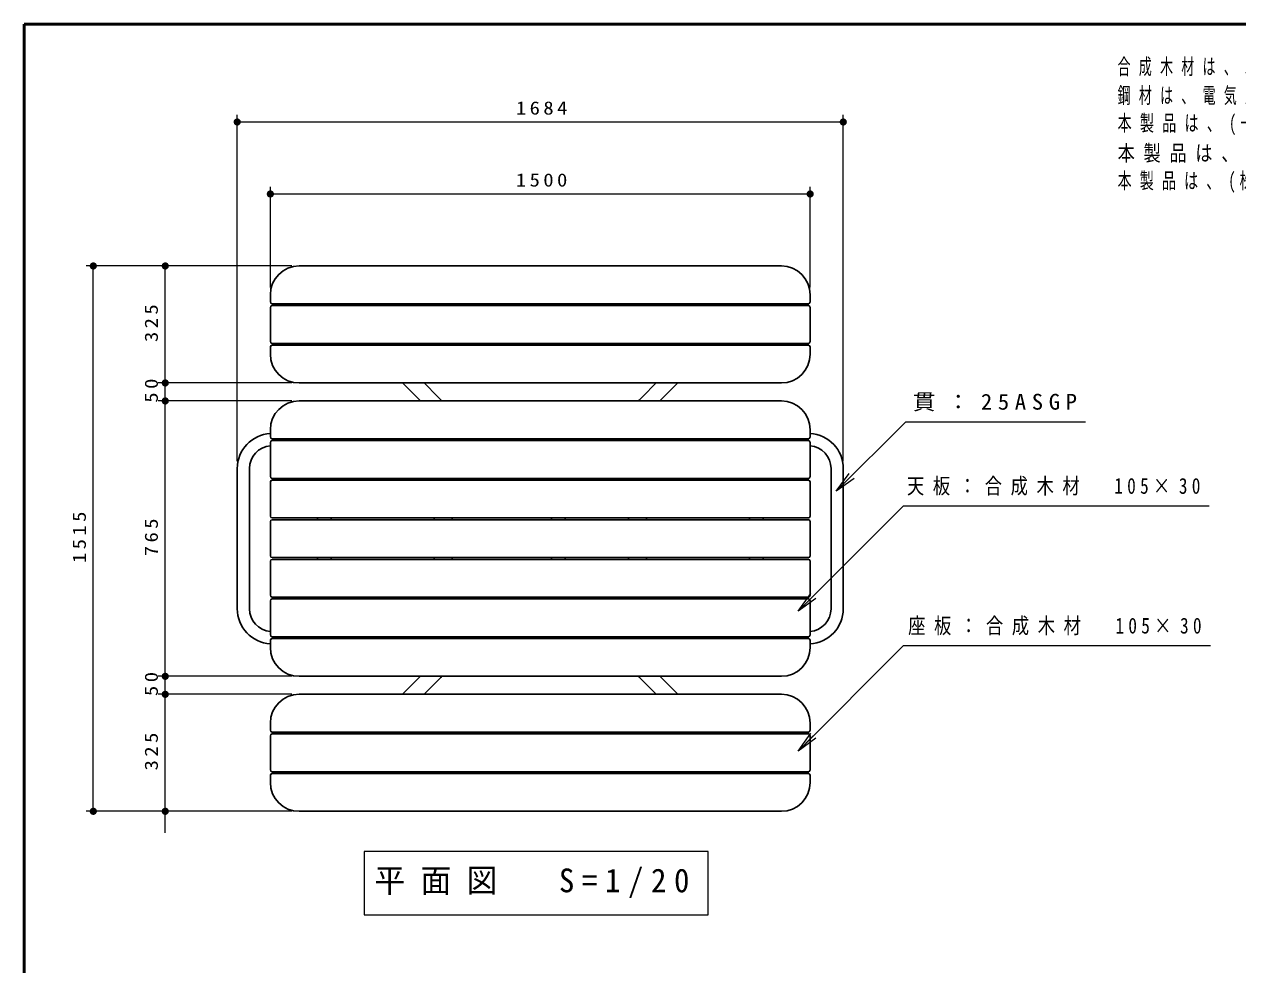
# Model space of a CAD drawing. Units: millimetres on the paper, scale 1:20. Extents: x -365 to 0, y -5 to 257.
# Drawn here: x -365 to -196.4, y 126.4 to 257 of the extents above; entities that cross this region are included whole.
import ezdxf

# ---------------------------------------------------------------- set-up
doc = ezdxf.new("R2010")
doc.units = ezdxf.units.MM
doc.layers.add('1_20', color=7, linetype='Continuous', lineweight=25)
doc.layers.add('LY_3', color=7, linetype='Continuous', lineweight=13)
doc.layers.add('CLASS1', color=7, linetype='Continuous')
doc.styles.add('ＭＳ ゴシック', font='')
doc.styles.get('ＭＳ ゴシック').set_extended_font_data('MS Gothic')

# ---------------------------------------------------------------- blocks, each defined once
blk = doc.blocks.new('filled_dot')
at = {"color": 0, "linetype": 'Continuous', "lineweight": -2, "const_width": 1.25}
blk.add_lwpolyline([(-0.625, 0, 1), (0.625, 0, 1)], format="xyb", close=True, dxfattribs=at)

msp = doc.modelspace()

# ---------------------------------------------------------------- linework, layer by layer
at = {"layer": '1_20', "lineweight": 13}
for p, q in [((-335.411, 196.302), (-335.411, 244.427)), ((-335.411, 243.427), (-251.211, 243.427)), ((-251.211, 196.302), (-251.211, 244.427)), ((-330.811, 220.427), (-330.811, 234.427)), ((-255.811, 220.427), (-255.811, 234.427)), ((-330.811, 233.427), (-255.811, 233.427)), ((-327.811, 223.427), (-356.411, 223.427)), ((-355.411, 147.677), (-355.411, 223.427)), ((-327.811, 223.427), (-346.411, 223.427)), ((-345.411, 207.177), (-345.411, 223.427)), ((-345.411, 201.677), (-345.411, 210.177)), ((-345.411, 163.427), (-345.411, 207.677)), ((-327.811, 207.177), (-346.411, 207.177)), ((-327.811, 207.177), (-346.411, 207.177)), ((-327.811, 204.677), (-346.411, 204.677)), ((-327.811, 204.677), (-346.411, 204.677)), ((-252.177, 192.135), (-250.409, 194.609)), ((-252.177, 192.135), (-250.055, 194.256)), ((-249.702, 193.902), (-252.177, 192.135)), ((-257.497, 175.461), (-255.729, 177.936)), ((-257.497, 175.461), (-255.376, 177.582)), ((-255.022, 177.229), (-257.497, 175.461)), ((-345.411, 160.927), (-345.411, 169.427)), ((-345.411, 144.677), (-345.411, 166.927)), ((-327.811, 166.427), (-346.411, 166.427)), ((-327.811, 166.427), (-346.411, 166.427)), ((-327.811, 163.927), (-346.411, 163.927)), ((-327.811, 163.927), (-346.411, 163.927)), ((-257.497, 156.047), (-255.729, 158.522)), ((-257.497, 156.047), (-255.376, 158.168)), ((-255.022, 157.815), (-257.497, 156.047)), ((-327.811, 147.677), (-356.411, 147.677)), ((-327.811, 147.677), (-346.411, 147.677)), ((-317.76, 142.077), (-317.76, 133.277)), ((-269.96, 142.077), (-317.76, 142.077)), ((-269.96, 133.277), (-269.96, 142.077)), ((-317.76, 133.277), (-269.96, 133.277))]:
    msp.add_line(p, q, dxfattribs=at)
at = {"layer": '1_20', "color": 70}
for p, q in [((-259.811, 223.427), (-326.811, 223.427)), ((-330.811, 218.427), (-330.811, 219.427)), ((-255.811, 218.427), (-255.811, 219.427)), ((-330.811, 212.927), (-330.811, 217.677)), ((-256.061, 218.177), (-330.561, 218.177)), ((-256.061, 217.927), (-330.561, 217.927)), ((-255.811, 212.927), (-255.811, 217.677)), ((-256.061, 212.677), (-330.561, 212.677)), ((-330.811, 212.177), (-330.811, 211.177)), ((-256.061, 212.427), (-330.561, 212.427)), ((-255.811, 212.177), (-255.811, 211.177)), ((-259.811, 207.177), (-326.811, 207.177)), ((-259.811, 204.677), (-326.811, 204.677)), ((-330.811, 199.677), (-330.811, 200.677)), ((-255.811, 199.677), (-255.811, 200.677)), ((-256.061, 199.427), (-330.561, 199.427)), ((-256.061, 199.177), (-330.561, 199.177)), ((-330.811, 194.177), (-330.811, 198.927)), ((-255.811, 194.177), (-255.811, 198.927)), ((-256.061, 193.927), (-330.561, 193.927)), ((-330.811, 188.677), (-330.811, 193.427)), ((-256.061, 193.677), (-330.561, 193.677)), ((-255.811, 188.677), (-255.811, 193.427)), ((-330.811, 183.177), (-330.811, 187.927)), ((-256.061, 188.427), (-330.561, 188.427)), ((-256.061, 188.177), (-330.561, 188.177)), ((-255.811, 183.177), (-255.811, 187.927)), ((-330.811, 182.427), (-330.811, 177.677)), ((-256.061, 182.927), (-330.561, 182.927)), ((-256.061, 182.677), (-330.561, 182.677)), ((-255.811, 182.427), (-255.811, 177.677)), ((-256.061, 177.427), (-330.561, 177.427)), ((-256.061, 177.177), (-330.561, 177.177)), ((-330.811, 176.927), (-330.811, 172.177)), ((-255.811, 176.927), (-255.811, 172.177)), ((-330.811, 171.427), (-330.811, 170.427)), ((-256.061, 171.927), (-330.561, 171.927)), ((-256.061, 171.677), (-330.561, 171.677)), ((-255.811, 171.427), (-255.811, 170.427)), ((-259.811, 166.427), (-326.811, 166.427)), ((-259.811, 163.927), (-326.811, 163.927)), ((-330.811, 158.927), (-330.811, 159.927)), ((-256.061, 158.677), (-330.561, 158.677)), ((-255.811, 158.927), (-255.811, 159.927)), ((-330.811, 158.177), (-330.811, 153.427)), ((-256.061, 158.427), (-330.561, 158.427)), ((-255.811, 158.177), (-255.811, 153.427)), ((-330.811, 152.677), (-330.811, 151.677)), ((-256.061, 153.177), (-330.561, 153.177)), ((-256.061, 152.927), (-330.561, 152.927)), ((-255.811, 152.677), (-255.811, 151.677)), ((-259.811, 147.677), (-326.811, 147.677))]:
    msp.add_line(p, q, dxfattribs=at)
at = {"layer": '1_20'}
for p, q in [((-324.261, 218.177), (-324.261, 217.927)), ((-322.361, 218.177), (-322.361, 217.927)), ((-320.311, 218.177), (-320.311, 217.927)), ((-317.811, 218.177), (-317.811, 217.927)), ((-291.761, 218.177), (-291.761, 217.927)), ((-289.861, 218.177), (-289.861, 217.927)), ((-268.811, 218.177), (-268.811, 217.927)), ((-266.311, 218.177), (-266.311, 217.927)), ((-264.261, 218.177), (-264.261, 217.927)), ((-262.361, 218.177), (-262.361, 217.927)), ((-324.261, 212.677), (-324.261, 212.427)), ((-322.361, 212.677), (-322.361, 212.427)), ((-320.311, 212.677), (-320.311, 212.427)), ((-317.811, 212.677), (-317.811, 212.427)), ((-314.926, 212.677), (-314.676, 212.427)), ((-291.761, 212.677), (-291.761, 212.427)), ((-289.861, 212.677), (-289.861, 212.427)), ((-271.695, 212.677), (-271.945, 212.427)), ((-268.811, 212.677), (-268.811, 212.427)), ((-266.311, 212.677), (-266.311, 212.427)), ((-264.261, 212.677), (-264.261, 212.427)), ((-262.361, 212.677), (-262.361, 212.427)), ((-312.445, 207.177), (-309.945, 204.677)), ((-307.52, 205.271), (-309.426, 207.177)), ((-279.101, 205.271), (-277.195, 207.177)), ((-276.676, 204.677), (-274.176, 207.177)), ((-324.261, 199.427), (-324.261, 199.177)), ((-322.361, 199.427), (-322.361, 199.177)), ((-291.761, 199.427), (-291.761, 199.177)), ((-289.861, 199.427), (-289.861, 199.177)), ((-264.261, 199.427), (-264.261, 199.177)), ((-262.361, 199.427), (-262.361, 199.177)), ((-324.261, 193.927), (-324.261, 193.677)), ((-322.361, 193.927), (-322.361, 193.677)), ((-308.061, 193.927), (-308.061, 193.677)), ((-305.561, 193.927), (-305.561, 193.677)), ((-264.261, 193.927), (-264.261, 193.677)), ((-262.361, 193.927), (-262.361, 193.677)), ((-324.261, 188.427), (-324.261, 188.177)), ((-322.361, 188.427), (-322.361, 188.177)), ((-308.061, 188.427), (-308.061, 188.177)), ((-305.561, 188.427), (-305.561, 188.177)), ((-291.761, 188.427), (-291.761, 188.177)), ((-289.861, 188.427), (-289.861, 188.177)), ((-281.061, 188.427), (-281.061, 188.177)), ((-278.561, 188.427), (-278.561, 188.177)), ((-264.261, 188.427), (-264.261, 188.177)), ((-262.361, 188.427), (-262.361, 188.177)), ((-324.261, 182.927), (-324.261, 182.677)), ((-322.361, 182.927), (-322.361, 182.677)), ((-308.061, 182.927), (-308.061, 182.677)), ((-305.561, 182.927), (-305.561, 182.677)), ((-291.761, 182.927), (-291.761, 182.677)), ((-289.861, 182.927), (-289.861, 182.677)), ((-281.061, 182.927), (-281.061, 182.677)), ((-278.561, 182.927), (-278.561, 182.677)), ((-264.261, 182.927), (-264.261, 182.677)), ((-262.361, 182.927), (-262.361, 182.677)), ((-324.261, 177.427), (-324.261, 177.177)), ((-322.361, 177.427), (-322.361, 177.177)), ((-308.061, 177.427), (-308.061, 177.177)), ((-305.561, 177.427), (-305.561, 177.177)), ((-291.761, 177.427), (-291.761, 177.177)), ((-289.861, 177.427), (-289.861, 177.177)), ((-281.061, 177.427), (-281.061, 177.177)), ((-278.561, 177.427), (-278.561, 177.177)), ((-264.261, 177.427), (-264.261, 177.177)), ((-262.361, 177.427), (-262.361, 177.177)), ((-324.261, 171.927), (-324.261, 171.677)), ((-322.361, 171.927), (-322.361, 171.677)), ((-307.878, 171.927), (-307.878, 171.677)), ((-305.743, 171.927), (-305.743, 171.677)), ((-291.761, 171.927), (-291.761, 171.677)), ((-289.861, 171.927), (-289.861, 171.677)), ((-264.261, 171.927), (-264.261, 171.677)), ((-262.361, 171.927), (-262.361, 171.677)), ((-309.945, 166.427), (-312.445, 163.927)), ((-307.52, 165.832), (-309.426, 163.927)), ((-279.101, 165.832), (-277.195, 163.927)), ((-276.676, 166.427), (-274.176, 163.927)), ((-324.261, 158.677), (-324.261, 158.427)), ((-322.361, 158.677), (-322.361, 158.427)), ((-320.311, 158.677), (-320.311, 158.427)), ((-317.811, 158.677), (-317.811, 158.427)), ((-291.761, 158.677), (-291.761, 158.427)), ((-289.861, 158.677), (-289.861, 158.427)), ((-271.945, 158.677), (-271.695, 158.427)), ((-268.811, 158.677), (-268.811, 158.427)), ((-266.311, 158.677), (-266.311, 158.427)), ((-264.261, 158.677), (-264.261, 158.427)), ((-262.361, 158.677), (-262.361, 158.427)), ((-324.261, 153.177), (-324.261, 152.927)), ((-322.361, 153.177), (-322.361, 152.927)), ((-320.311, 153.177), (-320.311, 152.927)), ((-317.811, 153.177), (-317.811, 152.927)), ((-291.761, 153.177), (-291.761, 152.927)), ((-289.861, 153.177), (-289.861, 152.927)), ((-268.811, 153.177), (-268.811, 152.927)), ((-266.311, 153.177), (-266.311, 152.927)), ((-264.261, 153.177), (-264.261, 152.927)), ((-262.361, 153.177), (-262.361, 152.927))]:
    msp.add_line(p, q, dxfattribs=at)
at = {"layer": '1_20', "color": 4}
for p, q in [((-335.411, 195.302), (-335.411, 175.802)), ((-333.711, 195.302), (-333.711, 175.802)), ((-252.911, 195.302), (-252.911, 175.802)), ((-251.211, 195.302), (-251.211, 175.802))]:
    msp.add_line(p, q, dxfattribs=at)
at = {"layer": '1_20', "lineweight": 13}
for points in [[(-252.177, 192.135), (-242.52, 201.791), (-217.538, 201.791)], [(-257.497, 175.461), (-242.854, 190.103), (-200.357, 190.103)], [(-257.497, 156.047), (-242.854, 170.69), (-200.193, 170.69)]]:
    msp.add_lwpolyline(points, dxfattribs=at)
at = {"layer": '1_20', "color": 70}
for centre, radius, start, end in [((-326.811, 219.427), 4, 90, 180), ((-259.811, 219.427), 4, 0, 90), ((-330.561, 218.427), 0.25, 180, 270), ((-330.561, 217.677), 0.25, 90, 180), ((-256.061, 218.427), 0.25, 270, 0), ((-256.061, 217.677), 0.25, 0, 90), ((-330.561, 212.927), 0.25, 180, 270), ((-256.061, 212.927), 0.25, 270, 0), ((-330.561, 212.177), 0.25, 90, 180), ((-326.811, 211.177), 4, 180, 270), ((-259.811, 211.177), 4, 270, 0), ((-256.061, 212.177), 0.25, 0, 90), ((-326.811, 200.677), 4, 90, 180), ((-259.811, 200.677), 4, 0, 90), ((-330.561, 199.677), 0.25, 180, 270), ((-330.561, 198.927), 0.25, 90, 180), ((-256.061, 199.677), 0.25, 270, 0), ((-256.061, 198.927), 0.25, 0, 90), ((-330.561, 194.177), 0.25, 180, 270), ((-256.061, 194.177), 0.25, 270, 0), ((-330.561, 193.427), 0.25, 90, 180), ((-256.061, 193.427), 0.25, 0, 90), ((-330.561, 188.677), 0.25, 180, 270), ((-330.561, 187.927), 0.25, 90, 180), ((-256.061, 188.677), 0.25, 270, 0), ((-256.061, 187.927), 0.25, 0, 90), ((-330.561, 183.177), 0.25, 180, 270), ((-330.561, 182.427), 0.25, 90, 180), ((-256.061, 183.177), 0.25, 270, 0), ((-256.061, 182.427), 0.25, 0, 90), ((-330.561, 177.677), 0.25, 180, 270), ((-330.561, 176.927), 0.25, 90, 180), ((-256.061, 177.677), 0.25, 270, 0), ((-256.061, 176.927), 0.25, 0, 90), ((-330.561, 172.177), 0.25, 180, 270), ((-256.061, 172.177), 0.25, 270, 0), ((-330.561, 171.427), 0.25, 90, 180), ((-326.811, 170.427), 4, 180, 270), ((-259.811, 170.427), 4, 270, 0), ((-256.061, 171.427), 0.25, 0, 90), ((-326.811, 159.927), 4, 90, 180), ((-259.811, 159.927), 4, 0, 90), ((-330.561, 158.927), 0.25, 180, 270), ((-256.061, 158.927), 0.25, 270, 0), ((-330.561, 158.177), 0.25, 90, 180), ((-256.061, 158.177), 0.25, 0, 90), ((-330.561, 153.427), 0.25, 180, 270), ((-256.061, 153.427), 0.25, 270, 0), ((-330.561, 152.677), 0.25, 90, 180), ((-256.061, 152.677), 0.25, 0, 90), ((-326.811, 151.677), 4, 180, 270), ((-259.811, 151.677), 4, 270, 0)]:
    msp.add_arc(centre, radius, start, end, dxfattribs=at)
at = {"layer": '1_20', "color": 2}
for centre, start, end in [((-311.811, 200.98), 37.52866, 45), ((-274.811, 200.98), 135, 142.47134), ((-311.811, 170.123), 315, 322.47134), ((-274.811, 170.123), 217.52866, 225)]:
    msp.add_arc(centre, 6.067, start, end, dxfattribs=at)
at = {"layer": '1_20', "color": 4}
for centre, radius, start, end in [((-330.561, 195.302), 4.85, 92.9547, 180), ((-256.061, 195.302), 4.85, 0, 87.0453), ((-330.561, 195.302), 3.15, 94.55207, 180), ((-256.061, 195.302), 3.15, 0, 85.44793), ((-330.561, 175.802), 4.85, 180, 267.0453), ((-330.561, 175.802), 3.15, 180, 265.44793), ((-256.061, 175.802), 3.15, 274.55207, 0), ((-256.061, 175.802), 4.85, 272.9547, 0)]:
    msp.add_arc(centre, radius, start, end, dxfattribs=at)
at = {"layer": 'LY_3', "lineweight": 50}
for p, q in [((-365, 257), (-365, 0)), ((0, 257), (-365, 257))]:
    msp.add_line(p, q, dxfattribs=at)

# ---------------------------------------------------------------- block references
at = {"layer": '1_20', "lineweight": 13, "xscale": 0.4, "yscale": 0.4}
for p in [(-335.411, 243.427), (-330.811, 233.427)]:
    msp.add_blockref('filled_dot', p, dxfattribs=at)
for p, rotation in [((-251.211, 243.427), 180), ((-255.811, 233.427), 180), ((-355.411, 223.427), 270), ((-345.411, 223.427), 270), ((-345.411, 207.177), 90), ((-345.411, 207.177), 90), ((-345.411, 204.677), 90), ((-345.411, 204.677), 270), ((-345.411, 166.427), 90), ((-345.411, 166.427), 270), ((-345.411, 163.927), 90), ((-345.411, 163.927), 270), ((-355.411, 147.677), 90), ((-345.411, 147.677), 270)]:
    msp.add_blockref('filled_dot', p, dxfattribs=dict(at, rotation=rotation))

# ---------------------------------------------------------------- texts
at = {"layer": '1_20', "style": 'ＭＳ ゴシック'}
for s, insert, char_height, attachment_point in [('\\T1.33;\\W1.15;1684', (-292.883, 244.427), 1.833, 8), ('\\T1.33;\\W1.15;1500', (-292.889, 234.427), 1.833, 8), ('\\T1.5;\\W1.05;貫：25ASGP', (-241.538, 204.441), 2.199, 4), ('\\T1.5;\\W0.8;天板：合成木材\u3000105×30', (-242.357, 192.753), 2.199, 4), ('\\T1.5;\\W0.8;座板：合成木材\u3000105×30', (-242.193, 173.34), 2.199, 4), ('\\T1.5;\\W0.95;平面図\u3000S=1/20', (-316.36, 137.677), 3.299, 4)]:
    msp.add_mtext(s, dxfattribs=dict(at, insert=insert, char_height=char_height, attachment_point=attachment_point))
at = {"layer": '1_20', "char_height": 1.833, "attachment_point": 8, "rotation": 90, "style": 'ＭＳ ゴシック'}
for s, insert in [('\\T1.33;\\W1.15;325', (-346.411, 215.718)), ('\\T1.34;\\W1.15;50', (-346.411, 206.354)), ('\\T1.33;\\W1.15;1515', (-356.411, 185.973)), ('\\T1.33;\\W1.15;765', (-346.411, 185.968)), ('\\T1.34;\\W1.15;50', (-346.411, 165.604)), ('\\T1.33;\\W1.15;325', (-346.411, 156.218))]:
    msp.add_mtext(s, dxfattribs=dict(at, insert=insert))
at = {"layer": 'CLASS1', "char_height": 2.199, "attachment_point": 4, "style": 'ＭＳ ゴシック'}
for s, insert in [('\\T1.64;\\W0.6;合成木材は、木粉入り再生プラスチック（ポリプロピレン系、色：サンディーブラウン）とし、「再生有機系建材認定基準」適合品とする。', (-213.098, 250.99)), ('\\T1.64;\\W0.6;鋼材は、電気亜鉛メッキ処理の上、ポリエステル樹脂粉体塗装（ウォームグレー）仕上げとする。', (-213.098, 246.99)), ('\\T1.59;\\W0.65;本製品は、(一社)日本公園施設業協会賠償責任保険加入製品とする。', (-213.098, 242.99)), ('\\T1.5;\\W0.8;本製品は、ISO9001認証取得企業製品とする。', (-213.098, 238.99)), ('\\T1.58;\\W0.65;本製品は、(株)中村製作所製品同等品以上とする。', (-213.098, 234.99))]:
    msp.add_mtext(s, dxfattribs=dict(at, insert=insert))

doc.saveas('drawing.dxf')
